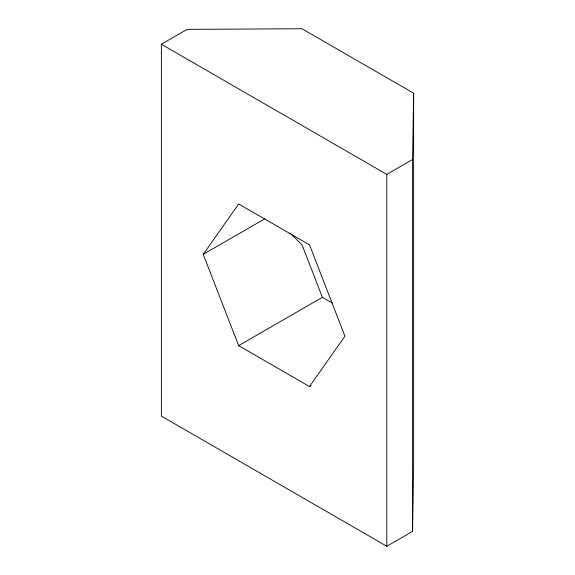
<?xml version="1.0" encoding="UTF-8"?>
<svg xmlns="http://www.w3.org/2000/svg" width="575" height="575" viewBox="0 0 575 575"><rect width="100%" height="100%" fill="white"/><g stroke="black" fill="none" stroke-linecap="round" stroke-linejoin="round"><path stroke-width="0.86" d="M413.633 93.208L413.633 465.06L412.555 531.379L386.795 546.25L161.367 416.099L161.367 44.246L187.134 29.368L301.99 28.75L413.633 93.208L412.555 159.519L412.555 531.379M203.234 254.344L238.661 203.945L309.508 244.849L344.928 336.152L309.508 386.544L238.661 345.647L203.234 254.344L264.644 218.888M161.367 44.246L386.795 174.39L412.555 159.519M238.661 345.647L322.388 297.304L332.4 303.082M309.508 386.544L311.053 385.652M290.001 232.976L302.033 244.842L322.388 297.304M386.795 174.39L386.795 546.25"/></g></svg>
